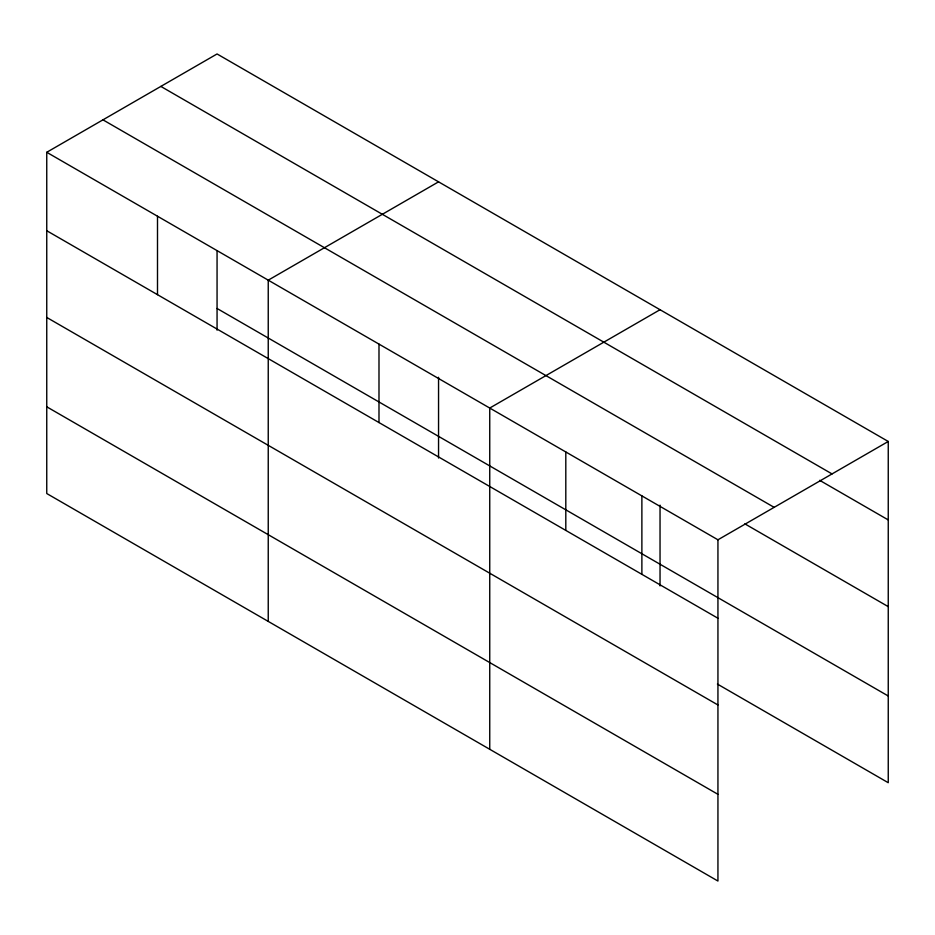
<?xml version="1.0" encoding="UTF-8"?>
<svg xmlns="http://www.w3.org/2000/svg" width="935" height="935" viewBox="0 0 935 935"><rect width="100%" height="100%" fill="white"/><g stroke="black" fill="none" stroke-linecap="round" stroke-linejoin="round"><path stroke-width="1.4" d="M717.94 704.967L717.94 539.799L46.75 152.288L46.75 493.528L717.94 881.039L717.94 704.967L46.75 317.456M717.402 684.069L888.25 782.712L888.25 441.472L217.06 53.961L46.75 152.288M438.55 181.846L268.24 280.173L268.24 621.401M660.04 309.719L489.741 408.046L489.741 749.286M717.94 539.799L888.25 441.472M160.855 86.417L832.045 473.928M819.668 480.321L888.25 519.918M102.955 119.844L774.145 507.354M744.844 523.845L888.25 606.64M217.06 308.48L888.25 695.991M46.75 230.735L717.94 618.245M46.75 406.807L717.94 794.318M660.04 505.145L660.04 585.918M641.878 495.889L641.878 574.324M565.804 451.967L565.804 530.402M438.55 377.272L438.55 458.033M378.991 344.103L378.991 422.55M217.06 250.837L217.06 330.16M157.501 216.23L157.501 294.677"/></g></svg>
